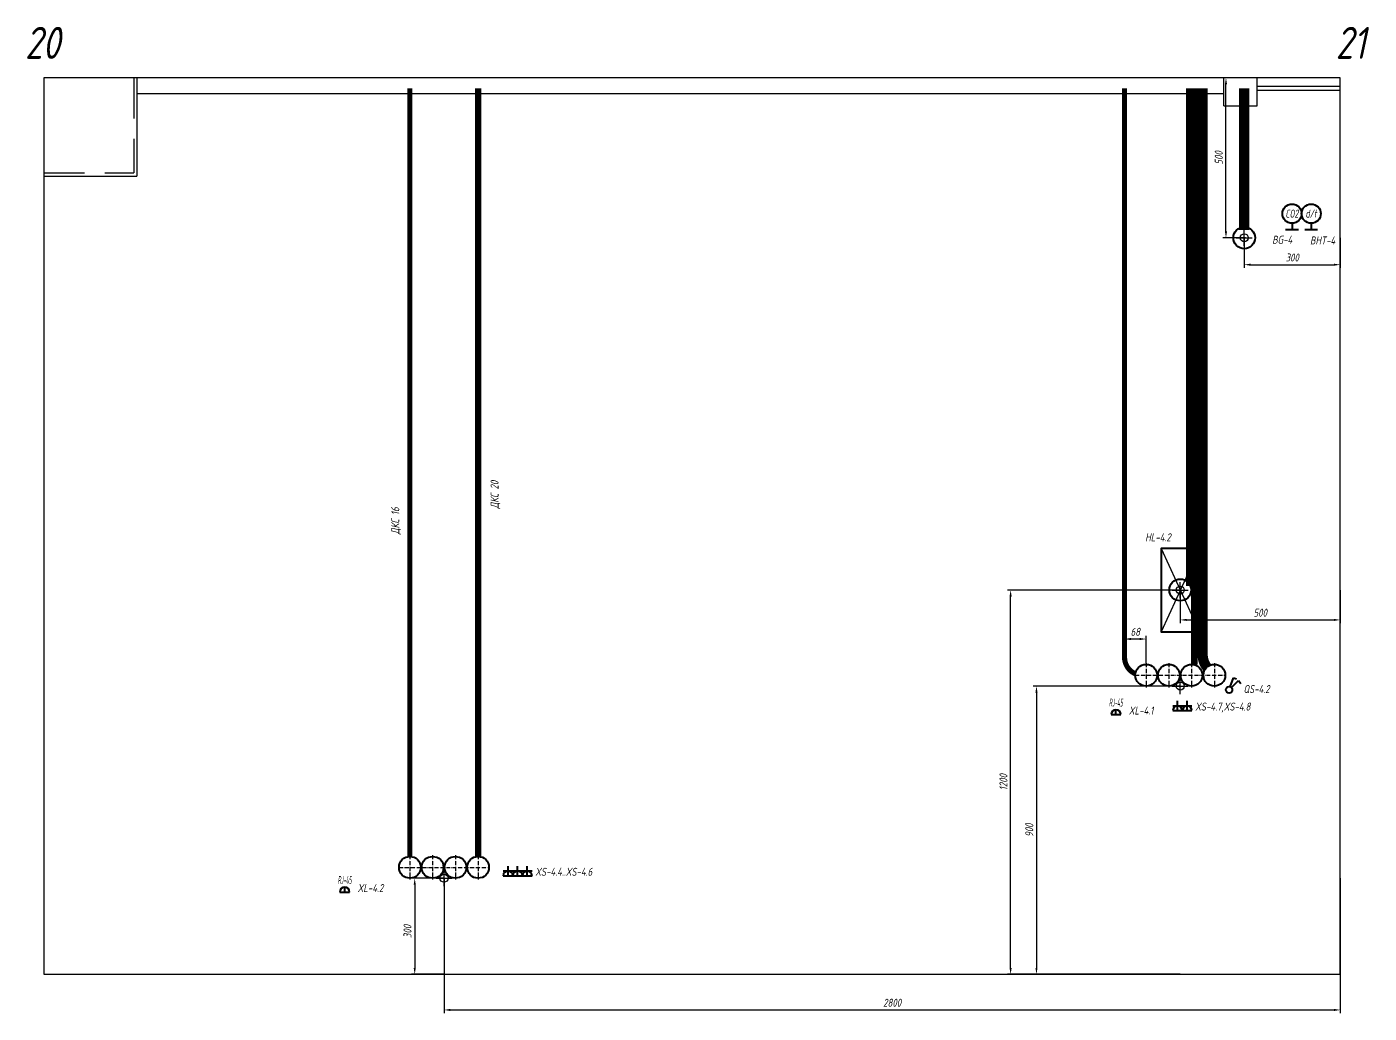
# Model space of a CAD drawing. Header units: millimetres. Extents: x -40374 to 56557, y -58468 to -14063.
# Drawn here: x 14240 to 18434, y -31460 to -28379 of the extents above; entities that cross this region are included whole.
import ezdxf
from ezdxf.enums import TextEntityAlignment as Align

# ---------------------------------------------------------------- set-up
doc = ezdxf.new("R2010")
doc.units = ezdxf.units.MM
doc.header["$PDMODE"] = 34
doc.header["$PDSIZE"] = 25
doc.linetypes.add('ACAD_ISO10W100', pattern=[18.5, 12, -3, 0.5, -3])
doc.linetypes.add('DASHED', pattern=[19.05, 12.7, -6.35])
for name, color, linetype in [('01 Черновое', 7, 'Continuous'), ('02 ЭОМ и СС', 7, 'Continuous'), ('03 Потолок', 7, 'Continuous'), ('11 Привязка размеры', 7, 'Continuous')]:
    doc.layers.add(name, color=color, linetype=linetype)
doc.layers.add('100 noprint', color=1, linetype='Continuous', plot=False)
doc.styles.get("Standard").update_dxf_attribs({"font": 'Ubuntu-R.ttf'})
doc.styles.add('ГОСТ-ISOCPEUR', font='isocpeui.ttf', dxfattribs={"width": 0.8})
doc.dimstyles.new('ISO-25', dxfattribs={"dimtxt": 2.5, "dimasz": 2.5, "dimexe": 1.25, "dimexo": 0.625, "dimtad": 1, "dimtxsty": 'Standard', "dimcen": 2.5, "dimadec": 0, "dimazin": 0, "dimtfac": 1, "dimtmove": 0, "dimatfit": 3, "dimfxl": 1, "dimarcsym": 0})

# ---------------------------------------------------------------- blocks, each defined once
blk = doc.blocks.new('датчик CO2')
at = {"color": 0, "lineweight": -2}
for p, q in [((-2, 0), (2, 0)), ((0, 2), (0, 0))]:
    blk.add_line(p, q, dxfattribs=at)
blk.add_circle((0, 5), 3, dxfattribs=at)
at = {"color": 0, "lineweight": -2, "style": 'ГОСТ-ISOCPEUR', "width": 0.6}
blk.add_text('CO2', height=2.5, rotation=360, dxfattribs=at).set_placement((-0.01, 5), align=Align.MIDDLE_CENTER)
blk = doc.blocks.new('розетка скрытая трехполюсная')
at = {"color": 0, "lineweight": -2}
for p, q in [((-1.5, 1.5), (1.5, 1.5)), ((-1.5, 0), (1.5, 0)), ((0, 0), (0, 3))]:
    blk.add_line(p, q, dxfattribs=at)
blk.add_arc((0, 0), 1.5, 0, 180, dxfattribs=at)
blk = doc.blocks.new('кнопка 2')
at = {"color": 0, "lineweight": -2}
for p, q in [((0.35, 0.94), (1.39, 3.78)), ((0.71, 0.71), (2.93, 2.93)), ((1.39, 3.78), (2.34, 3.45)), ((2.93, 2.93), (3.66, 2))]:
    blk.add_line(p, q, dxfattribs=at)
blk.add_circle((0, 0), 1, dxfattribs=at)
blk = doc.blocks.new('розетка RJ-45')
at = {"color": 0, "lineweight": -2}
for p, q in [((-1.5, 0), (1.5, 0)), ((0, 0), (0, 1.5))]:
    blk.add_line(p, q, dxfattribs=at)
blk.add_arc((0, 0), 1.5, 0, 180, dxfattribs=at)
at = {"color": 0, "lineweight": -2, "style": 'ГОСТ-ISOCPEUR', "width": 0.4}
blk.add_text('RJ-45', height=2.5, dxfattribs=at).set_placement((0, 2.5), align=Align.CENTER)
blk = doc.blocks.new('датчик температуры и влажности')
at = {"color": 0, "lineweight": -2}
for p, q in [((-2, 0), (2, 0)), ((0, 2), (0, 0))]:
    blk.add_line(p, q, dxfattribs=at)
blk.add_circle((0, 5), 3, dxfattribs=at)
at = {"color": 0, "lineweight": -2, "style": 'ГОСТ-ISOCPEUR', "width": 0.6}
blk.add_text('d/t', height=2.5, rotation=360, dxfattribs=at).set_placement((-0.01, 5), align=Align.MIDDLE_CENTER)
blk = doc.blocks.new('*D778')
at = {"layer": '11 Привязка размеры', "color": 0, "lineweight": -2}
for p, q in [((18047.5, -28538.4), (17976.3, -28538.4)), ((17986.3, -29017.9), (17986.3, -28558.4)), ((18047.5, -29037.9), (17976.3, -29037.9))]:
    blk.add_line(p, q, dxfattribs=at)
at = {"layer": '11 Привязка размеры', "color": 0}
for points in [[(17989.7, -28558.4), (17983, -28558.4), (17986.3, -28538.4)], [(17983, -29017.9), (17989.7, -29017.9), (17986.3, -29037.9)]]:
    blk.add_solid(points, dxfattribs=at)
at = {"layer": 'Defpoints', "color": 0}
for p in [(17986.3, -28538.4), (18047.5, -28538.4), (18047.5, -29037.9)]:
    blk.add_point(p, dxfattribs=at)
at = {"layer": '11 Привязка размеры', "color": 0, "insert": (17963.8, -28788.1), "char_height": 25, "attachment_point": 5, "rotation": 90, "style": 'ГОСТ-ISOCPEUR'}
blk.add_mtext('500', dxfattribs=at)
blk = doc.blocks.new('*D779')
at = {"layer": '11 Привязка размеры', "color": 0, "lineweight": -2}
for p, q in [((18043.5, -29037.9), (18043.5, -29131.9)), ((18343.5, -29037.9), (18343.5, -29131.9)), ((18063.5, -29121.9), (18323.5, -29121.9))]:
    blk.add_line(p, q, dxfattribs=at)
at = {"layer": '11 Привязка размеры', "color": 0}
for points in [[(18063.5, -29118.6), (18063.5, -29125.2), (18043.5, -29121.9)], [(18323.5, -29125.2), (18323.5, -29118.6), (18343.5, -29121.9)]]:
    blk.add_solid(points, dxfattribs=at)
at = {"layer": 'Defpoints', "color": 0}
for p in [(18043.5, -29037.9), (18343.5, -29037.9), (18343.5, -29121.9)]:
    blk.add_point(p, dxfattribs=at)
at = {"layer": '11 Привязка размеры', "color": 0, "insert": (18193.5, -29099.4), "char_height": 25, "attachment_point": 5, "style": 'ГОСТ-ISOCPEUR'}
blk.add_mtext('300', dxfattribs=at)
blk = doc.blocks.new('*D780')
at = {"layer": '11 Привязка размеры', "color": 0, "lineweight": -2}
for p, q in [((17843.5, -30438.4), (17384.4, -30438.4)), ((17394.4, -30458.4), (17394.4, -31318.4)), ((17843.5, -31338.4), (17384.4, -31338.4))]:
    blk.add_line(p, q, dxfattribs=at)
at = {"layer": '11 Привязка размеры', "color": 0}
for points in [[(17397.7, -30458.4), (17391.1, -30458.4), (17394.4, -30438.4)], [(17391.1, -31318.4), (17397.7, -31318.4), (17394.4, -31338.4)]]:
    blk.add_solid(points, dxfattribs=at)
at = {"layer": 'Defpoints', "color": 0}
for p in [(17843.5, -30438.4), (17394.4, -31338.4), (17843.5, -31338.4)]:
    blk.add_point(p, dxfattribs=at)
at = {"layer": '11 Привязка размеры', "color": 0, "insert": (17371.9, -30888.4), "char_height": 25, "attachment_point": 5, "rotation": 90, "style": 'ГОСТ-ISOCPEUR'}
blk.add_mtext('900', dxfattribs=at)
blk = doc.blocks.new('*D781')
at = {"layer": '11 Привязка размеры', "color": 0, "lineweight": -2}
for p, q in [((17843.5, -30138.4), (17303.6, -30138.4)), ((17313.6, -31318.4), (17313.6, -30158.4)), ((17842.8, -31338.4), (17303.6, -31338.4))]:
    blk.add_line(p, q, dxfattribs=at)
at = {"layer": '11 Привязка размеры', "color": 0}
for points in [[(17316.9, -30158.4), (17310.2, -30158.4), (17313.6, -30138.4)], [(17310.2, -31318.4), (17316.9, -31318.4), (17313.6, -31338.4)]]:
    blk.add_solid(points, dxfattribs=at)
at = {"layer": 'Defpoints', "color": 0}
for p in [(17313.6, -30138.4), (17843.5, -30138.4), (17842.8, -31338.4)]:
    blk.add_point(p, dxfattribs=at)
at = {"layer": '11 Привязка размеры', "color": 0, "insert": (17291.1, -30738.4), "char_height": 25, "attachment_point": 5, "rotation": 90, "style": 'ГОСТ-ISOCPEUR'}
blk.add_mtext('1200', dxfattribs=at)
blk = doc.blocks.new('*D782')
at = {"layer": '11 Привязка размеры', "color": 0, "lineweight": -2}
for p, q in [((17843.5, -30138.4), (17843.5, -30241.5)), ((18343.5, -30138.4), (18343.5, -30241.5)), ((17863.5, -30231.5), (18323.5, -30231.5))]:
    blk.add_line(p, q, dxfattribs=at)
at = {"layer": '11 Привязка размеры', "color": 0}
for points in [[(17863.5, -30228.2), (17863.5, -30234.8), (17843.5, -30231.5)], [(18323.5, -30234.8), (18323.5, -30228.2), (18343.5, -30231.5)]]:
    blk.add_solid(points, dxfattribs=at)
at = {"layer": 'Defpoints', "color": 0}
for p in [(17843.5, -30138.4), (18343.5, -30138.4), (18343.5, -30231.5)]:
    blk.add_point(p, dxfattribs=at)
at = {"layer": '11 Привязка размеры', "color": 0, "insert": (18093.5, -30209), "char_height": 25, "attachment_point": 5, "style": 'ГОСТ-ISOCPEUR'}
blk.add_mtext('500', dxfattribs=at)
blk = doc.blocks.new('*D783')
at = {"layer": '11 Привязка размеры', "color": 0, "lineweight": -2}
for p, q in [((17669.5, -30348.4), (17669.5, -30281.2)), ((17717, -30291.2), (17689.5, -30291.2)), ((17737, -30366.5), (17737, -30281.2))]:
    blk.add_line(p, q, dxfattribs=at)
at = {"layer": '11 Привязка размеры', "color": 0}
for points in [[(17689.5, -30287.8), (17689.5, -30294.5), (17669.5, -30291.2)], [(17717, -30294.5), (17717, -30287.8), (17737, -30291.2)]]:
    blk.add_solid(points, dxfattribs=at)
at = {"layer": 'Defpoints', "color": 0}
for p in [(17669.5, -30291.2), (17669.5, -30348.4), (17737, -30366.5)]:
    blk.add_point(p, dxfattribs=at)
at = {"layer": '11 Привязка размеры', "color": 0, "insert": (17703.2, -30268.7), "char_height": 25, "attachment_point": 5, "style": 'ГОСТ-ISOCPEUR'}
blk.add_mtext('68', dxfattribs=at)
blk = doc.blocks.new('*D784')
at = {"layer": '11 Привязка размеры', "color": 0, "lineweight": -2}
for p, q in [((15543.5, -31038.4), (15442, -31038.4)), ((15452, -31058.4), (15452, -31318.4)), ((15543.5, -31338.4), (15442, -31338.4))]:
    blk.add_line(p, q, dxfattribs=at)
at = {"layer": '11 Привязка размеры', "color": 0}
for points in [[(15455.3, -31058.4), (15448.7, -31058.4), (15452, -31038.4)], [(15448.7, -31318.4), (15455.3, -31318.4), (15452, -31338.4)]]:
    blk.add_solid(points, dxfattribs=at)
at = {"layer": 'Defpoints', "color": 0}
for p in [(15543.5, -31038.4), (15452, -31338.4), (15543.5, -31338.4)]:
    blk.add_point(p, dxfattribs=at)
at = {"layer": '11 Привязка размеры', "color": 0, "insert": (15429.5, -31204.9), "char_height": 25, "attachment_point": 5, "rotation": 90, "style": 'ГОСТ-ISOCPEUR'}
blk.add_mtext('300', dxfattribs=at)
blk = doc.blocks.new('*D785')
at = {"layer": '11 Привязка размеры', "color": 0, "lineweight": -2}
for p, q in [((15543.5, -31038.4), (15543.5, -31459.9)), ((18343.5, -31038.4), (18343.5, -31459.9)), ((15563.5, -31449.9), (18323.5, -31449.9))]:
    blk.add_line(p, q, dxfattribs=at)
at = {"layer": '11 Привязка размеры', "color": 0}
for points in [[(15563.5, -31446.6), (15563.5, -31453.2), (15543.5, -31449.9)], [(18323.5, -31453.2), (18323.5, -31446.6), (18343.5, -31449.9)]]:
    blk.add_solid(points, dxfattribs=at)
at = {"layer": 'Defpoints', "color": 0}
for p in [(15543.5, -31038.4), (18343.5, -31038.4), (18343.5, -31449.9)]:
    blk.add_point(p, dxfattribs=at)
at = {"layer": '11 Привязка размеры', "color": 0, "insert": (16943.5, -31427.4), "char_height": 25, "attachment_point": 5, "style": 'ГОСТ-ISOCPEUR'}
blk.add_mtext('2800', dxfattribs=at)

msp = doc.modelspace()

# ---------------------------------------------------------------- linework, layer by layer
at = {"layer": '01 Черновое'}
msp.add_lwpolyline([(18343.5, -31338.4), (18343.5, -28538.4), (14293.5, -28538.4), (14293.5, -31338.4)], close=True, dxfattribs=at)
at = {"layer": '02 ЭОМ и СС', "color": 3}
for p, q in [((17903.5, -30008.4), (17783.5, -30268.4)), ((17783.5, -30008.4), (17903.5, -30268.4))]:
    msp.add_line(p, q, dxfattribs=at)
at = {"layer": '02 ЭОМ и СС', "color": 6, "const_width": 16, "flags": 128}
msp.add_lwpolyline([(15437, -30970.4), (15437, -28571.4)], dxfattribs=at)
msp.add_lwpolyline([(15437, -30970.4), (15437, -28571.4)], dxfattribs=at)
at = {"layer": '02 ЭОМ и СС', "color": 1, "const_width": 20, "flags": 128}
for points in [[(15650, -30970.4), (15650, -28571.4)], [(15650, -30970.4), (15650, -28571.4)], [(17887.5, -30371.5), (17887.5, -28571.4)], [(17887.5, -30371.5), (17887.5, -28571.4)]]:
    msp.add_lwpolyline(points, dxfattribs=at)
at = {"layer": '02 ЭОМ и СС', "color": 6, "const_width": 16, "flags": 128}
msp.add_lwpolyline([(17703.3, -30399.8, -0.299332), (17669.5, -30348.4), (17669.5, -28571.4)], format="xyb", dxfattribs=at)
msp.add_lwpolyline([(17703.3, -30399.8, -0.299332), (17669.5, -30348.4), (17669.5, -28571.4)], format="xyb", dxfattribs=at)
at = {"layer": '02 ЭОМ и СС', "color": 3, "const_width": 16, "flags": 128}
msp.add_lwpolyline([(17869.5, -30126), (17869.5, -28571.4)], dxfattribs=at)
msp.add_lwpolyline([(17869.5, -30126), (17869.5, -28571.4)], dxfattribs=at)
msp.add_lwpolyline([(17921.6, -30385.6, -0.172285), (17905.5, -30340.2), (17905.5, -28571.4)], format="xyb", dxfattribs=at)
msp.add_lwpolyline([(17921.6, -30385.6, -0.172285), (17905.5, -30340.2), (17905.5, -28571.4)], format="xyb", dxfattribs=at)
at = {"layer": '02 ЭОМ и СС', "color": 111, "const_width": 16}
msp.add_lwpolyline([(17934, -30375.6, -0.172285), (17921.5, -30340.2), (17921.5, -28571.4)], format="xyb", dxfattribs=at)
msp.add_lwpolyline([(17934, -30375.6, -0.172285), (17921.5, -30340.2), (17921.5, -28571.4)], format="xyb", dxfattribs=at)
at = {"layer": '02 ЭОМ и СС', "color": 254, "const_width": 16}
msp.add_lwpolyline([(18035.5, -29013.1), (18035.5, -28571.4)], dxfattribs=at)
msp.add_lwpolyline([(18035.5, -29013.1), (18035.5, -28571.4)], dxfattribs=at)
at = {"layer": '02 ЭОМ и СС', "const_width": 16, "flags": 128}
msp.add_lwpolyline([(18051.5, -29013.1), (18051.5, -28571.4)], dxfattribs=at)
msp.add_lwpolyline([(18051.5, -29013.1), (18051.5, -28571.4)], dxfattribs=at)
at = {"layer": '02 ЭОМ и СС', "color": 3, "lineweight": 40, "flags": 128}
msp.add_lwpolyline([(17903.5, -30268.4), (17903.5, -30008.4), (17783.5, -30008.4), (17783.5, -30268.4)], close=True, dxfattribs=at)
at = {"layer": '02 ЭОМ и СС', "lineweight": 40}
msp.add_circle((18043.5, -29037.9), 34, dxfattribs=at)
msp.add_circle((18043.5, -29037.9), 34, dxfattribs=at)
at = {"layer": '02 ЭОМ и СС', "color": 3, "lineweight": 40}
for centre in [(17843.5, -30138), (17843.5, -30138), (17950, -30404.4), (17950, -30404.4)]:
    msp.add_circle(centre, 34, dxfattribs=at)
at = {"layer": '02 ЭОМ и СС', "color": 6, "lineweight": 40}
for centre in [(17737, -30404.4), (17737, -30404.4), (15437, -31004.4), (15437, -31004.4)]:
    msp.add_circle(centre, 34, dxfattribs=at)
at = {"layer": '02 ЭОМ и СС', "color": 1, "lineweight": 40}
for centre in [(17808, -30404.4), (17808, -30404.4), (17879, -30404.4), (17879, -30404.4), (15508, -31004.4), (15508, -31004.4), (15579, -31004.4), (15579, -31004.4), (15650, -31004.4), (15650, -31004.4)]:
    msp.add_circle(centre, 34, dxfattribs=at)
at = {"layer": '03 Потолок', "color": 1, "linetype": 'DASHED', "ltscale": 10}
for p in [(14574, -28538.4), (14293.5, -28835.4)]:
    msp.add_line(p, (14574, -28835.4), dxfattribs=at)
at = {"layer": '03 Потолок', "color": 1, "lineweight": -2}
for p, q in [((14583.5, -28538.4), (14583.5, -28844.9)), ((17979.5, -28625.4), (17979.5, -28538.4)), ((18083.5, -28625.4), (18083.5, -28538.4)), ((17979.5, -28588.4), (14583.5, -28588.4)), ((18343.5, -28565.4), (18083.5, -28565.4)), ((18343.5, -28577.9), (18083.5, -28577.9)), ((17979.5, -28625.4), (18083.5, -28625.4)), ((14293.5, -28844.9), (14583.5, -28844.9))]:
    msp.add_line(p, q, dxfattribs=at)
at = {"layer": '11 Привязка размеры', "linetype": 'ACAD_ISO10W100'}
for p, q in [((17737, -30366.5), (17737, -30442.3)), ((17737, -30366.5), (17737, -30442.3)), ((17808, -30366.5), (17808, -30442.3)), ((17808, -30366.5), (17808, -30442.3)), ((17879, -30366.5), (17879, -30442.3)), ((17879, -30366.5), (17879, -30442.3)), ((17950, -30366.5), (17950, -30442.3)), ((17950, -30366.5), (17950, -30442.3)), ((17703, -30404.4), (17984, -30404.4)), ((17703, -30404.4), (17984, -30404.4)), ((15437, -30966.5), (15437, -31042.3)), ((15437, -30966.5), (15437, -31042.3)), ((15508, -30966.5), (15508, -31042.3)), ((15508, -30966.5), (15508, -31042.3)), ((15579, -30966.5), (15579, -31042.3)), ((15579, -30966.5), (15579, -31042.3)), ((15650, -30966.5), (15650, -31042.3)), ((15650, -30966.5), (15650, -31042.3)), ((15403, -31004.4), (15684, -31004.4)), ((15403, -31004.4), (15684, -31004.4))]:
    msp.add_line(p, q, dxfattribs=at)
at = {"layer": '11 Привязка размеры', "lineweight": -2}
for p in [(18043.5, -29037.9), (18043.5, -29037.9), (17843.5, -30138.4), (17843.5, -30138.4), (17843.5, -30438.4), (17843.5, -30438.4), (15543.5, -31038.4), (15543.5, -31038.4)]:
    msp.add_point(p, dxfattribs=at)

# ---------------------------------------------------------------- block references
at = {"layer": '02 ЭОМ и СС', "lineweight": 40, "xscale": 10, "yscale": 10, "zscale": 10}
for name, p in [('датчик CO2', (18192.7, -29012.4)), ('датчик температуры и влажности', (18252.7, -29012.4))]:
    msp.add_blockref(name, p, dxfattribs=at)
at = {"layer": '02 ЭОМ и СС', "color": 3, "lineweight": 40, "xscale": 10, "yscale": 10, "zscale": 10}
msp.add_blockref('кнопка 2', (17996.2, -30449.9), dxfattribs=at)
at = {"layer": '02 ЭОМ и СС', "color": 6, "lineweight": 40, "xscale": 10, "yscale": 10, "zscale": 10}
for p in [(17642.7, -30527.1), (15233.3, -31081.6)]:
    msp.add_blockref('розетка RJ-45', p, dxfattribs=at)
at = {"layer": '02 ЭОМ и СС', "color": 1, "lineweight": 40, "xscale": 10, "yscale": 10, "zscale": 10}
for p in [(17835, -30514.8), (17865, -30514.8), (15743.4, -31030.8), (15773.4, -31030.8), (15803.4, -31030.8)]:
    msp.add_blockref('розетка скрытая трехполюсная', p, dxfattribs=at)

# ---------------------------------------------------------------- texts
at = {"layer": '02 ЭОМ и СС', "linetype": 'Continuous', "style": 'ГОСТ-ISOCPEUR', "width": 0.8}
for s, p in [('BG-4', (18193.4, -29056.5)), ('BHT-4', (18327.7, -29058.7))]:
    msp.add_text(s, height=25, dxfattribs=at).set_placement(p, align=Align.RIGHT)
for s, p in [('HL-4.2', (17734, -29986)), ('QS-4.2', (18041.2, -30459.9)), ('XL-4.1', (17682.7, -30527.1)), ('XS-4.7,XS-4.8', (17890, -30514.8)), ('XS-4.4..XS-4.6', (15828.4, -31030.8)), ('XL-4.2', (15273.3, -31081.6))]:
    msp.add_text(s, height=25, dxfattribs=at).set_placement(p)
at = {"layer": '02 ЭОМ и СС', "color": 1, "insert": (15688.9, -29883.6), "char_height": 25, "width": 270.313, "attachment_point": 1, "rotation": 90, "style": 'ГОСТ-ISOCPEUR'}
msp.add_mtext('{ДКС 20}', dxfattribs=at)
at = {"layer": '02 ЭОМ и СС', "color": 6, "insert": (15378.7, -29963.9), "char_height": 25, "width": 270.313, "attachment_point": 1, "rotation": 90, "style": 'ГОСТ-ISOCPEUR'}
msp.add_mtext('{ДКС 16}', dxfattribs=at)
at = {"layer": '100 noprint', "style": 'ГОСТ-ISOCPEUR', "width": 0.8}
for s, p in [('20', (14289.2, -28428.9)), ('21', (18376.3, -28428.9))]:
    msp.add_text(s, height=100, dxfattribs=at).set_placement(p, align=Align.MIDDLE)

# ---------------------------------------------------------------- dimensions: what is measured, and where the dimension line sits
at = {"layer": '11 Привязка размеры'}
for base, p1, p2, picture, middle in [((17986.3483758, -28538.3789992), (18047.4536182, -29037.8789992), (18047.4536182, -28538.3789992), '*D778', (17986.3483758, -28788.1289992)), ((15452, -31338.4), (15543.5, -31038.4), (15543.5, -31338.4), '*D784', (15452, -31204.9))]:
    dim = msp.add_linear_dim(base=base, p1=p1, p2=p2, angle=90, dimstyle='ISO-25', override={"dimtxt": 25, "dimasz": 20, "dimexe": 10, "dimexo": 0, "dimgap": 10, "dimdec": 0, "dimtxsty": 'ГОСТ-ISOCPEUR'}, dxfattribs=at)
    dim.commit()
    dim.dimension.update_dxf_attribs({"geometry": picture, "text_midpoint": middle, "dimtype": 160})
for base, p1, p2, picture, middle in [((18343.5, -29121.9), (18043.5, -29037.9), (18343.5, -29037.9), '*D779', (18193.5, -29099.4)), ((18343.5, -30231.5), (17843.5, -30138.4), (18343.5, -30138.4), '*D782', (18093.5, -30209)), ((17669.4536182, -30291.1516686), (17736.9536182, -30366.4753332), (17669.4536182, -30348.3789992), '*D783', (17703.2036182, -30268.6516686))]:
    dim = msp.add_linear_dim(base=base, p1=p1, p2=p2, dimstyle='ISO-25', override={"dimtxt": 25, "dimasz": 20, "dimexe": 10, "dimexo": 0, "dimgap": 10, "dimdec": 0, "dimtxsty": 'ГОСТ-ISOCPEUR'}, dxfattribs=at)
    dim.commit()
    dim.dimension.update_dxf_attribs({"geometry": picture, "text_midpoint": middle})
for base, p1, p2, picture, middle in [((17313.6, -30138.4), (17842.8, -31338.4), (17843.5, -30138.4), '*D781', (17291.1, -30738.4)), ((17394.4, -31338.4), (17843.5, -30438.4), (17843.5, -31338.4), '*D780', (17371.9, -30888.4))]:
    dim = msp.add_linear_dim(base=base, p1=p1, p2=p2, angle=90, dimstyle='ISO-25', override={"dimtxt": 25, "dimasz": 20, "dimexe": 10, "dimexo": 0, "dimgap": 10, "dimdec": 0, "dimtxsty": 'ГОСТ-ISOCPEUR'}, dxfattribs=at)
    dim.commit()
    dim.dimension.update_dxf_attribs({"geometry": picture, "text_midpoint": middle})
dim = msp.add_linear_dim(base=(18343.5, -31449.9), p1=(15543.5, -31038.4), p2=(18343.5, -31038.4), dimstyle='ISO-25', override={"dimtxt": 25, "dimasz": 20, "dimexe": 10, "dimexo": 0, "dimgap": 10, "dimdec": 0, "dimtxsty": 'ГОСТ-ISOCPEUR'}, dxfattribs=at)
dim.commit()
dim.dimension.update_dxf_attribs({"geometry": '*D785', "text_midpoint": (16943.5, -31449.9), "dimtype": 160})

doc.saveas('drawing.dxf')
